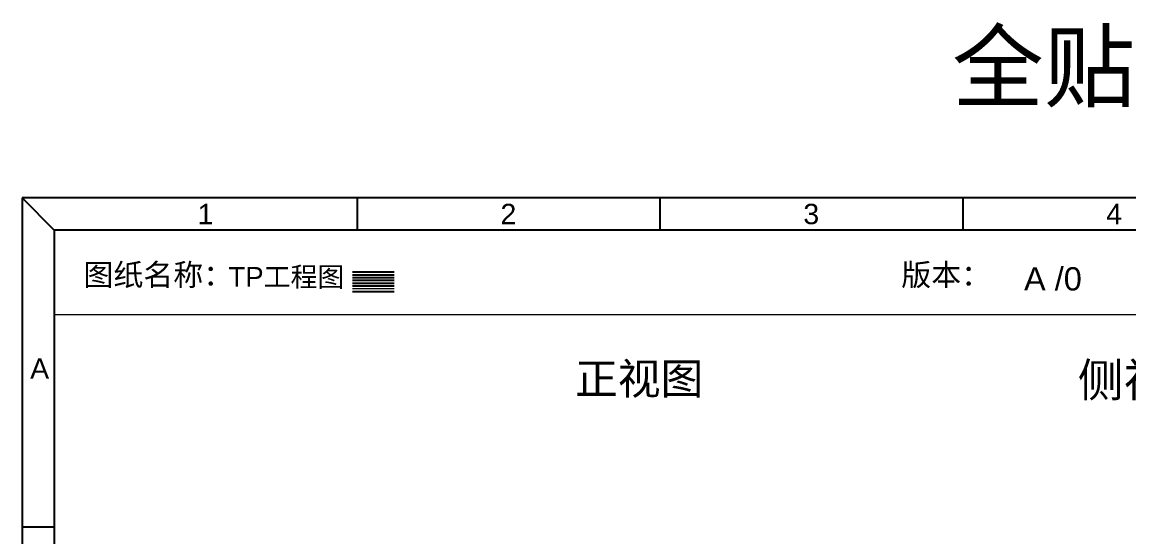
# Model space of a CAD drawing. Header units: millimetres. Extents: x 20905 to 43117, y -15595 to -5301.
# Drawn here: x 22085.1 to 22562.9, y -14899.5 to -14677.3 of the extents above; entities that cross this region are included whole.
import ezdxf

# ---------------------------------------------------------------- set-up
doc = ezdxf.new("R2010")
doc.units = ezdxf.units.MM
doc.header["$LTSCALE"] = 0.2
for name, color, linetype in [('FPC', 32, 'Continuous'), ('LENS', 6, 'Continuous'), ('OCA', 1, 'Continuous'), ('PET保护膜', 3, 'Continuous'), ('SENSOR', 7, 'Continuous'), ('图形外框', 7, 'Continuous'), ('泡棉胶', 122, 'Continuous'), ('背胶', 2, 'Continuous')]:
    doc.layers.add(name, color=color, linetype=linetype)
doc.layers.add('补强', color=13, linetype='Continuous', lineweight=0)
doc.styles.add('宋体', font='arial.ttf')

msp = doc.modelspace()

# ---------------------------------------------------------------- linework, layer by layer
at = {"layer": 'FPC'}
msp.add_line((22227.7334, -14785.166), (22245.7947, -14785.166), dxfattribs=at)
at = {"layer": 'LENS'}
msp.add_line((22227.7334, -14786.366), (22245.7947, -14786.366), dxfattribs=at)
at = {"layer": 'OCA'}
msp.add_line((22227.7334, -14787.566), (22245.7947, -14787.566), dxfattribs=at)
at = {"layer": 'PET保护膜'}
msp.add_line((22227.7334, -14789.966), (22245.7947, -14789.966), dxfattribs=at)
at = {"layer": 'SENSOR'}
msp.add_line((22227.7334, -14788.766), (22245.7947, -14788.766), dxfattribs=at)
at = {"layer": '图形外框'}
for points in [[(22085.1307, -14753.119), (22098.9975, -14767.1991)], [(22229.7414, -14753.119), (22229.7414, -14767.1991)], [(22360.4852, -14753.119), (22360.4852, -14767.1991)], [(22491.2291, -14753.119), (22491.1845, -14767.1991)], [(22098.9975, -14895.3281), (22085.1307, -14895.3281)]]:
    msp.add_lwpolyline(points, dxfattribs=at)
for points in [[(22085.1307, -14753.119), (22085.1307, -15421.9241), (23059.3911, -15421.9241), (23059.3911, -14753.119)], [(22098.9975, -14767.1991), (22098.9975, -15407.844), (23045.5244, -15407.844), (23045.5244, -14767.1991)]]:
    msp.add_lwpolyline(points, close=True, dxfattribs=at)
at = {"layer": '图形外框', "lineweight": 0}
msp.add_lwpolyline([(22098.9975, -14803.5332), (23045.5244, -14803.5332)], dxfattribs=at)
at = {"layer": '泡棉胶'}
msp.add_line((22227.7334, -14793.566), (22245.7947, -14793.566), dxfattribs=at)
at = {"layer": '背胶'}
msp.add_line((22227.7334, -14791.166), (22245.7947, -14791.166), dxfattribs=at)
at = {"layer": '补强'}
msp.add_line((22227.7334, -14792.366), (22245.7947, -14792.366), dxfattribs=at)

# ---------------------------------------------------------------- texts
at = {"layer": '图形外框', "style": '宋体'}
for s, p in [('1', (22160.9027, -14764.5591)), ('2', (22291.6466, -14764.5591)), ('3', (22422.3904, -14764.5591)), ('4', (22553.1343, -14764.5591)), ('A', (22088.5974, -14831.2636))]:
    msp.add_text(s, height=8.8001, dxfattribs=at).set_placement(p)
at = {"layer": '图形外框', "lineweight": 0, "attachment_point": 1, "style": '宋体'}
for s, insert, char_height, width in [('{\\fSimSun|b0|i0|c134|p54;\\H0.7552x;全贴合图纸}', (22486.6184, -14681.9964), 38.389644, 219.873755), ('图纸名称：', (22111.6217, -14781.6458), 9.47323, 88.485401), ('{\\fArial|b0|i0|c0|p32;TP}工程图', (22174.1977, -14783.0372), 8.511641, 88.82505), ('版本：', (22464.6794, -14781.6458), 9.47323, 88.485401), ('{\\fArial|b0|i0|c0|p32;A /0}', (22517.6521, -14783.1215), 10.051626, 45.979016), ('{\\fSimSun|b0|i0|c134|p54;\\H0.7049x;正视图}', (22323.8259, -14824.5), 19.194822, 66.740056), ('{\\fSimSun|b0|i0|c134|p54;\\H0.7552x;侧视图}', (22540.8721, -14824.5562), 19.194822, 109.936877)]:
    msp.add_mtext(s, dxfattribs=dict(at, insert=insert, char_height=char_height, width=width))

doc.saveas('drawing.dxf')
